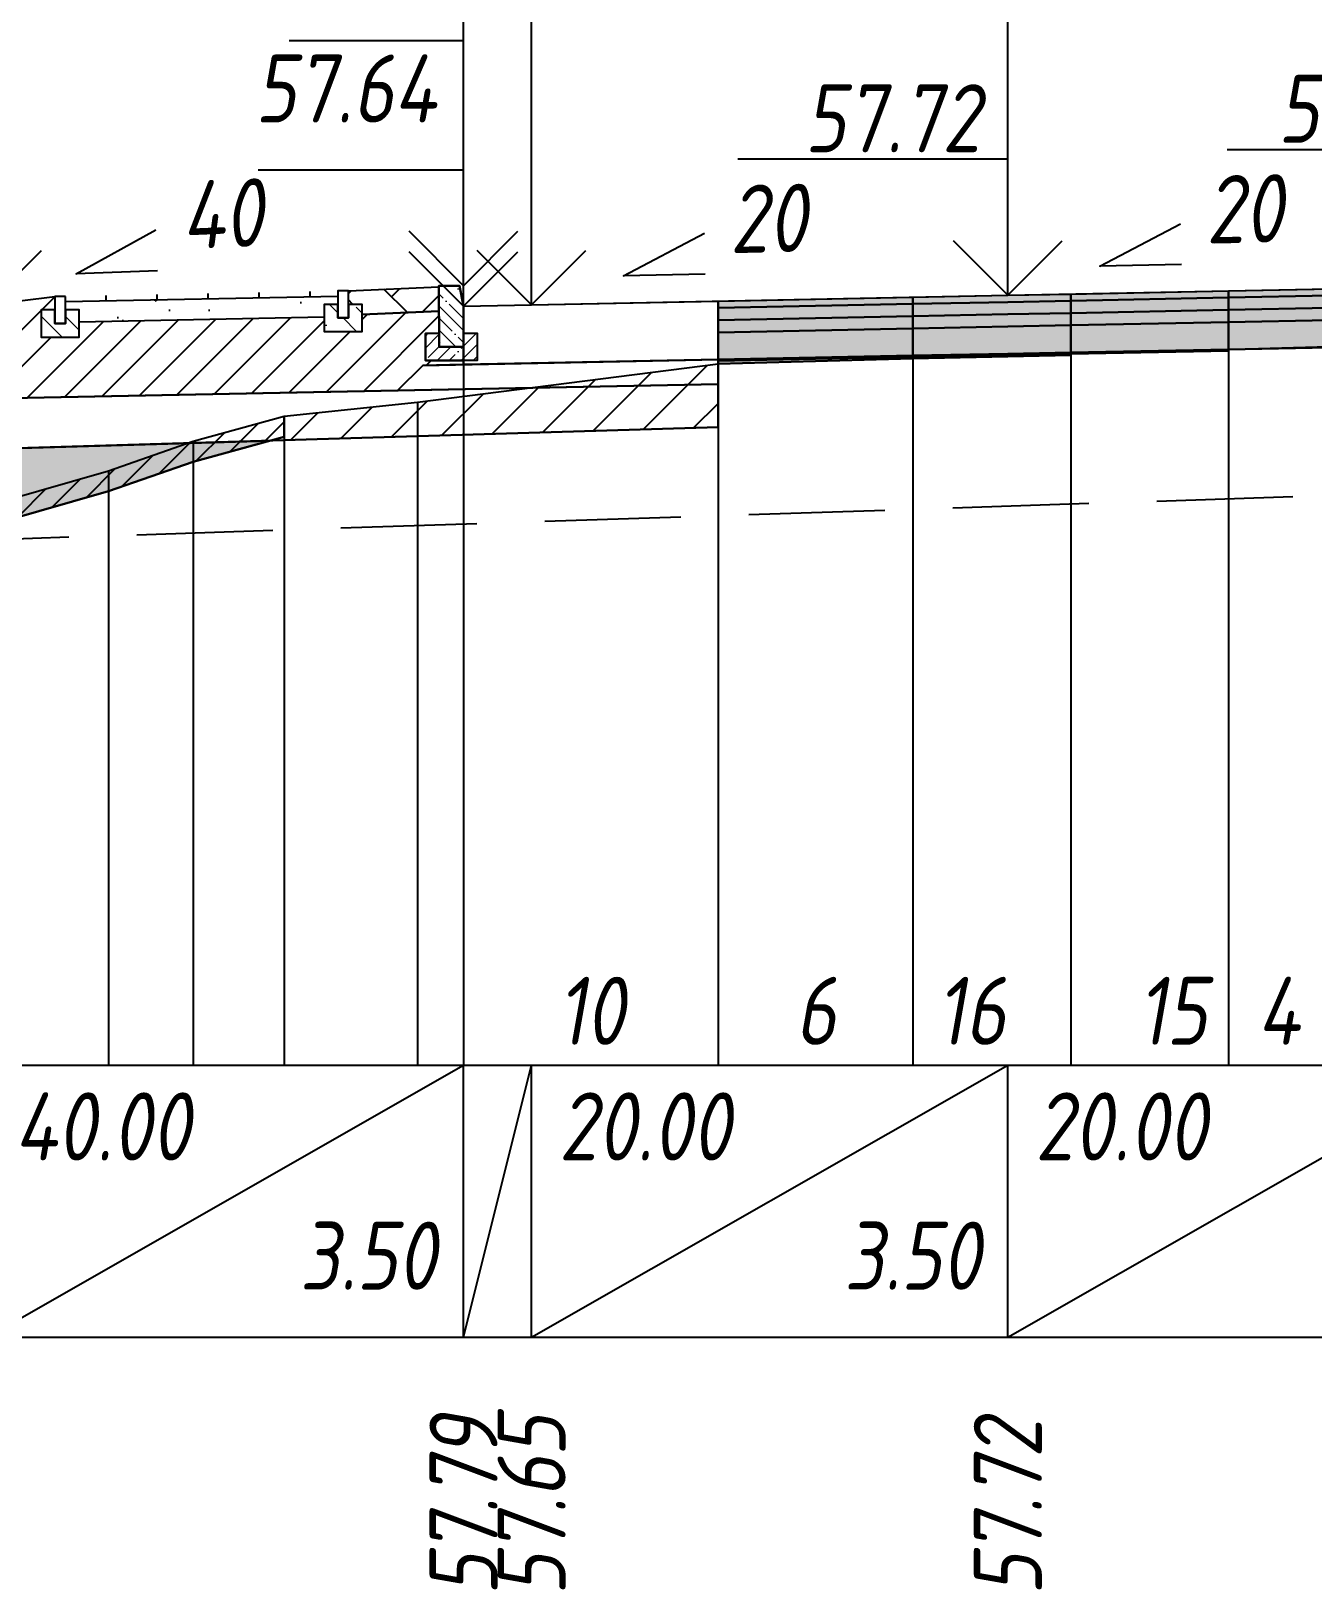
# Model space of a CAD drawing. Extents: x -717 to 1451, y -133302 to 233.
# Drawn here: x 117.5 to 164.6, y -73659.3 to -73602 of the extents above; entities that cross this region are included whole.
import ezdxf
from ezdxf.enums import TextEntityAlignment as Align

# ---------------------------------------------------------------- set-up
doc = ezdxf.new("R2010")
doc.units = 0
doc.linetypes.add('штриховая', pattern=[0.75, 0.5, -0.25])
for name, color, linetype in [('Интерполированный поперечник', 2, 'Continuous'), ('КОД_399', 252, 'Continuous'), ('Код_514', 1, 'Continuous'), ('Контур_0', 7, 'Continuous'), ('Контур_2660', 7, 'Continuous'), ('Контур_400', 7, 'Continuous'), ('Контур_508', 7, 'Continuous'), ('Контур_512', 7, 'Continuous'), ('Контур_513', 7, 'Continuous'), ('Красный поперечник', 1, 'Continuous'), ('Объём_2501', 7, 'Continuous'), ('Объём_2650', 7, 'Continuous'), ('Объём_2660', 7, 'Continuous'), ('Объём_2753', 7, 'Continuous'), ('Откосы', 7, 'Continuous'), ('Отметки покрытия', 7, 'Continuous'), ('Слои выравнивания', 7, 'Continuous'), ('Таблица', 7, 'Continuous'), ('Уклоны проезжей части', 7, 'Continuous'), ('Черный поперечник', 3, 'Continuous')]:
    doc.layers.add(name, color=color, linetype=linetype)
for name, color, linetype, true_color in [('Контур_2540', 2, 'Continuous', 0xffff00), ('Контур_2570', 7, 'Continuous', 0x80ff00), ('Контур_2725', 7, 'Continuous', 0x323232), ('Контур_2760', 7, 'Continuous', 0x323232), ('Контур_2761', 7, 'Continuous', 0x323232), ('Контур_2762', 7, 'Continuous', 0x323232), ('Контур_2763', 7, 'Continuous', 0x323232), ('Контур_2764', 7, 'Continuous', 0x323232), ('Контур_2765', 7, 'Continuous', 0x323232), ('Контур_402', 7, 'Continuous', 0xff6464), ('Объём_2500', 7, 'Continuous', 0xc0c0c0), ('Объём_2520', 7, 'Continuous', 0x80ffff), ('Объём_2540', 2, 'Continuous', 0xffff00), ('Объём_2563', 7, 'Continuous', 0xff8000), ('Объём_2570', 7, 'Continuous', 0x80ff00), ('Объём_2600', 7, 'Continuous', 0x808000), ('Объём_2746', 2, 'Continuous', 0xffff00)]:
    doc.layers.add(name, color=color, linetype=linetype, true_color=true_color)
doc.styles.get("Standard").update_dxf_attribs({"font": 'txt', "height": 2.5})
doc.styles.add('М', font='romand.shx', dxfattribs={"width": 0.8, "oblique": 10, "height": 2.5})
doc.dimstyles.get("Standard").update_dxf_attribs({"dimtxt": 0.18, "dimasz": 0.18, "dimexe": 0.18, "dimexo": 0.0625, "dimgap": 0.09, "dimtad": 0, "dimtih": 1, "dimtoh": 1, "dimdec": 4, "dimzin": 0, "dimdsep": 46, "dimtxsty": 'Standard', "dimcen": 0.09, "dimadec": 0, "dimazin": 0, "dimtfac": 1, "dimtdec": 4, "dimtofl": 0, "dimtmove": 0, "dimatfit": 3, "dimfxl": 1, "dimtolj": 1, "dimtzin": 0, "dimarcsym": 0})

# ---------------------------------------------------------------- blocks, each defined once
blk = doc.blocks.new('_Oblique')
at = {"color": 0, "linetype": 'ByBlock', "lineweight": -2}
blk.add_line((-0.5, -0.5), (0.5, 0.5), dxfattribs=at)
blk = doc.blocks.new('*D3483')
at = {"color": 0, "lineweight": -2, "transparency": 16777216}
for p, q in [((115.903, -73612.051), (115.903, -73587.618)), ((133.403, -73612.101), (133.403, -73587.618)), ((115.903, -73587.798), (133.403, -73587.798))]:
    blk.add_line(p, q, dxfattribs=at)
at = {"layer": 'Defpoints', "color": 0, "transparency": 16777216}
for p in [(133.403, -73587.798), (115.903, -73612.113), (133.403, -73612.163)]:
    blk.add_point(p, dxfattribs=at)
at = {"color": 0, "lineweight": -2, "transparency": 16777216, "rotation": 180}
blk.add_blockref('_Oblique', (115.903, -73587.798), dxfattribs=at)
at = {"color": 0, "lineweight": -2, "transparency": 16777216}
blk.add_blockref('_Oblique', (133.403, -73587.798), dxfattribs=at)
at = {"color": 0, "transparency": 16777216, "insert": (124.653, -73586.458), "char_height": 2.5, "width": 9.58333, "attachment_point": 5, "style": 'М'}
blk.add_mtext('\\A1;3.50', dxfattribs=at)
blk = doc.blocks.new('*D3485')
at = {"color": 0, "lineweight": -2, "transparency": 16777216}
for p, q in [((133.403, -73612.101), (133.403, -73587.618)), ((153.403, -73611.701), (153.403, -73587.618)), ((133.403, -73587.798), (153.403, -73587.798))]:
    blk.add_line(p, q, dxfattribs=at)
at = {"layer": 'Defpoints', "color": 0, "transparency": 16777216}
for p in [(153.403, -73587.798), (153.403, -73611.763), (133.403, -73612.163)]:
    blk.add_point(p, dxfattribs=at)
at = {"color": 0, "lineweight": -2, "transparency": 16777216, "rotation": 180}
blk.add_blockref('_Oblique', (133.403, -73587.798), dxfattribs=at)
at = {"color": 0, "lineweight": -2, "transparency": 16777216}
blk.add_blockref('_Oblique', (153.403, -73587.798), dxfattribs=at)
at = {"color": 0, "transparency": 16777216, "insert": (143.403, -73586.458), "char_height": 2.5, "width": 9.16667, "attachment_point": 5, "style": 'М'}
blk.add_mtext('\\A1;4.00', dxfattribs=at)
blk = doc.blocks.new('*D3488')
at = {"color": 0, "lineweight": -2, "transparency": 16777216}
for p, q in [((115.903, -73612.801), (115.903, -73583.618)), ((153.403, -73611.701), (153.403, -73583.618)), ((115.903, -73583.798), (153.403, -73583.798))]:
    blk.add_line(p, q, dxfattribs=at)
at = {"layer": 'Defpoints', "color": 0, "transparency": 16777216}
for p in [(153.403, -73583.798), (153.403, -73611.763), (115.903, -73612.863)]:
    blk.add_point(p, dxfattribs=at)
at = {"color": 0, "lineweight": -2, "transparency": 16777216, "rotation": 180}
blk.add_blockref('_Oblique', (115.903, -73583.798), dxfattribs=at)
at = {"color": 0, "lineweight": -2, "transparency": 16777216}
blk.add_blockref('_Oblique', (153.403, -73583.798), dxfattribs=at)
at = {"color": 0, "transparency": 16777216, "insert": (145.215, -73582.458), "char_height": 2.5, "width": 9.58333, "attachment_point": 5, "style": 'М'}
blk.add_mtext('\\A1;7.50', dxfattribs=at)
blk = doc.blocks.new('*D3489')
at = {"color": 0, "lineweight": -2, "transparency": 16777216}
for p, q in [((115.903, -73612.801), (115.903, -73575.618)), ((283.403, -73612.721), (283.403, -73575.618)), ((115.903, -73575.798), (283.403, -73575.798))]:
    blk.add_line(p, q, dxfattribs=at)
at = {"layer": 'Defpoints', "color": 0, "transparency": 16777216}
for p in [(283.403, -73575.798), (115.903, -73612.863), (283.403, -73612.783)]:
    blk.add_point(p, dxfattribs=at)
at = {"color": 0, "lineweight": -2, "transparency": 16777216, "rotation": 180}
blk.add_blockref('_Oblique', (115.903, -73575.798), dxfattribs=at)
at = {"color": 0, "lineweight": -2, "transparency": 16777216}
blk.add_blockref('_Oblique', (283.403, -73575.798), dxfattribs=at)
at = {"color": 0, "transparency": 16777216, "insert": (199.653, -73574.458), "char_height": 2.5, "width": 12.08333, "attachment_point": 5, "style": 'М'}
blk.add_mtext('\\A1;33.50', dxfattribs=at)
blk = doc.blocks.new('БР100.30.18')
at = {"linetype": 'Continuous', "lineweight": 13}
h = blk.add_hatch(dxfattribs=at)
h.set_pattern_fill('ANSI35', scale=5)
h.set_pattern_definition([(45, (-1504.996, -4799.2297), (-0.88388348, 0.88388348), []), (45, (-1504.1121, -4799.2297), (-0.88388348, 0.88388348), [1.5625, -0.3125, 0, -0.3125])])
h.paths.add_polyline_path([(0.3, 3.47), (1.8, 3.47), (1.8, -1.03), (0, -1.03), (0, 1.97)])
h = blk.add_hatch(dxfattribs=at)
h.set_pattern_fill('ANSI35', scale=5, angle=90)
h.set_pattern_definition([(135, (-1504.996, -4800.7297), (-0.88388348, -0.88388348), []), (135, (-1504.996, -4799.8458), (-0.88388348, -0.88388348), [1.5625, -0.3125, 0, -0.3125])])
h.paths.add_polyline_path([(-1, -0.03), (0, -0.03), (0, -1.03), (1.8, -1.03), (1.8, -0.03), (2.8, -0.03), (2.8, -2.03), (-1, -2.03)])
at = {"color": 7, "lineweight": 30}
blk.add_lwpolyline([(1.8, -1.03), (0, -1.03), (0, 1.97), (0.3, 3.47), (1.8, 3.47)], close=True, dxfattribs=at)
at = {"linetype": 'Continuous'}
blk.add_lwpolyline([(0, -0.03), (-1, -0.03), (-1, -2.03), (2.8, -2.03), (2.8, -0.03), (1.8, -0.03)], dxfattribs=at)

msp = doc.modelspace()

# ---------------------------------------------------------------- hatches: boundary and pattern name
at = {"linetype": 'Continuous'}
h = msp.add_hatch(dxfattribs=at)
h.set_pattern_fill('ANSI31', color=256, scale=15, angle=45, style=0)
h.set_pattern_definition([(90, (-1756.6018, -78565.1666), (-1.875, 3e-16), [])])
h.paths.add_polyline_path([(118.786, -73611.742), (128.781, -73611.536), (128.781, -73611.736), (118.786, -73611.934)])
h = msp.add_hatch(dxfattribs=at)
h.set_pattern_fill('AR-HBONE', color=253, scale=0.3)
h.set_pattern_definition([(45, (-144.1656, -79417.385), (0, 1.69705627), [3.6, -1.2]), (135, (-143.317, -79416.5365), (1e-16, 1.69705627), [3.6, -1.2])])
h.paths.add_polyline_path([(128.781, -73611.536), (128.781, -73612.536), (128.781, -73612.536)])
h.paths.add_polyline_path([(132.502, -73611.387), (129.181, -73611.536), (129.181, -73612.036), (129.681, -73612.036), (129.681, -73612.414), (132.503, -73612.288)])
at = {"linetype": 'Continuous', "lineweight": 13}
h = msp.add_hatch(dxfattribs=at)
h.set_pattern_fill('ANSI35', scale=5, angle=90)
h.set_pattern_definition([(135, (-1702.1608, -7884.1136), (-0.883883476, -0.883883476), []), (135, (-1702.1608, -7883.2297), (-0.883883476, -0.883883476), [1.5625, -0.3125, 0, -0.3125])])
h.paths.add_polyline_path([(119.286, -73612.242), (118.786, -73612.242), (118.786, -73612.742), (118.386, -73612.742), (118.386, -73612.242), (117.886, -73612.242), (117.886, -73613.242), (119.286, -73613.242)])
h = msp.add_hatch(dxfattribs=at)
h.set_pattern_fill('ANSI35', scale=5, angle=90)
h.set_pattern_definition([(135, (-1712.5563, -7883.9075), (-0.883883476, -0.883883476), []), (135, (-1712.5563, -7883.0236), (-0.883883476, -0.883883476), [1.5625, -0.3125, 0, -0.3125])])
h.paths.add_polyline_path([(129.681, -73612.036), (129.182, -73612.036), (129.181, -73612.536), (128.781, -73612.536), (128.781, -73612.036), (128.281, -73612.036), (128.281, -73613.036), (129.681, -73613.036)])
at = {"layer": 'КОД_399'}
h = msp.add_hatch(dxfattribs=at)
h.set_pattern_fill('AR-CONC', scale=0.7, angle=45, style=0)
h.set_pattern_definition([(95, (-1756.6837, -78565.2558), (3.860864, 3.2396496), [0.525, -5.775]), (40, (-1756.684, -78565.256), (-4.409945, 3.036377), [0.42, -4.62]), (145.45144, (-1756.362, -78564.986), (-0.549081, 6.2760265), [0.4461813, -4.907995]), (91.1842, (-1757.674, -78564.266), (6.101854, 4.4632964), [0.7875, -8.6625]), (141.63564, (-1757.165, -78563.894), (-0.1953, 9.447982), [0.669272, -7.361996]), (36.18416, (-1757.674, -78564.266), (-0.1953, 9.447982), [0.63, -6.93]), (66, (-1756.9312, -78564.0183), (4.947401, 0.9616773), [0.525, -5.775]), (11, (-1756.931, -78564.0183), (-2.38496, 4.793659), [0.42, -4.62]), (116.45144, (-1756.519, -78563.938), (2.562441, 5.7553363), [0.4461813, -4.907995]), (82.5, (-1756.6837, -78565.2558), (-1.5875523, 1.7079287), [0, -4.564, 0, -4.69, 0, -4.6375]), (52.5, (-1756.6837, -78565.2558), (-0.6501106, 3.2543661), [0, -2.674, 0, -4.459, 0, -1.7675]), (12.5, (-1757.7875, -78566.3596), (2.7539272, 2.5306453), [0, -1.75, 0, -5.46, 0, -7.245]), (2.5, (-1758.2825, -78566.8545), (2.3911299, 3.3821186), [0, -2.275, 0, -3.626, 0, -5.145])])
h.paths.add_polyline_path([(119.286, -73612.242), (118.786, -73612.242), (118.786, -73611.934), (128.781, -73611.736), (128.781, -73612.036), (128.281, -73612.036), (128.281, -73612.496), (119.286, -73612.674)])
at = {"layer": 'Объём_2563'}
h = msp.add_hatch(dxfattribs=at)
h.set_pattern_fill('ANSI31', color=256, scale=0.3)
h.paths.add_polyline_path([(130.984, -73615.199), (110.567, -73615.607), (115.903, -73612.051), (118.386, -73611.742), (118.386, -73612.242), (117.886, -73612.242), (117.886, -73613.242), (119.286, -73613.242), (119.286, -73612.682), (128.281, -73612.498), (128.281, -73613.036), (129.681, -73613.036), (129.681, -73612.414), (132.503, -73612.288), (132.503, -73613.102), (132.003, -73613.102), (132.004, -73614.102), (133.405, -73614.101), (133.403, -73614.251), (131.903, -73614.281)])
h.paths.add_polyline_path([(268.321, -73615.119), (267.403, -73614.201), (265.903, -73614.171), (265.903, -73614.021), (267.301, -73614.022), (267.302, -73613.022), (266.802, -73613.022), (266.802, -73612.208), (269.624, -73612.334), (269.624, -73612.956), (271.024, -73612.956), (271.024, -73612.417), (280.019, -73612.596), (280.019, -73613.162), (281.419, -73613.162), (281.419, -73612.162), (280.919, -73612.162), (280.919, -73611.662), (283.403, -73611.971), (288.738, -73615.527)])
at = {"layer": 'Объём_2570'}
h = msp.add_hatch(dxfattribs=at)
h.set_pattern_fill('ANSI31', color=256, scale=0.2)
h.paths.add_polyline_path([(126.814, -73616.899), (123.472, -73617.819), (120.365, -73618.905), (113.902, -73620.75), (109.129, -73620.196), (108.274, -73620.007), (105, -73620.069), (105, -73619.319), (108.274, -73619.257), (109.129, -73619.446), (113.902, -73620), (120.365, -73618.155), (123.472, -73617.069), (126.814, -73616.149)])
h.paths.add_polyline_path([(295.036, -73614.675), (268.474, -73615.541), (266.815, -73615.625), (246.168, -73615.465), (240.181, -73614.051), (238.193, -73613.56), (234.631, -73614.467), (226.41, -73617.032), (224.514, -73616.646), (219.594, -73615.757), (219.594, -73615.007), (224.514, -73615.896), (226.41, -73616.282), (234.631, -73613.717), (238.193, -73612.81), (240.181, -73613.301), (246.168, -73614.715), (266.815, -73614.875), (268.474, -73614.791), (295.036, -73613.925)])
at = {"layer": 'Объём_2600'}
h = msp.add_hatch(dxfattribs=at)
h.set_pattern_fill('ANSI31', color=6, scale=0.4)
h.paths.add_polyline_path([(142.762, -73616.552), (126.275, -73617.047), (126.814, -73616.899), (126.814, -73616.149), (131.719, -73615.629), (142.762, -73614.225)])
h.paths.add_polyline_path([(209.187, -73613.988), (212.282, -73614.247), (219.594, -73615.007), (219.594, -73615.324), (201.653, -73614.786), (201.653, -73613.836)])
h.paths.add_polyline_path([(291.685, -73616.159), (291.676, -73616.159), (291.676, -73617.486), (230.807, -73615.66), (234.631, -73614.467), (238.193, -73613.56), (240.181, -73614.051), (246.168, -73615.465), (266.815, -73615.625), (268.474, -73615.541), (293.853, -73614.713)])
h = msp.add_hatch(dxfattribs=at)
h.set_pattern_fill('HONEY', color=5, scale=0.3)
h.paths.add_polyline_path([(123.472, -73617.819), (120.365, -73618.905), (113.902, -73620.75), (109.129, -73620.196), (108.274, -73620.007), (105, -73620.069), (105, -73619.319), (107.566, -73617.608), (126.275, -73617.047)])
h.paths.add_polyline_path([(226.41, -73617.032), (224.514, -73616.646), (219.594, -73615.757), (219.594, -73615.324), (230.807, -73615.66)])
at = {"layer": 'Слои выравнивания'}
for color, points in [(2, [(142.762, -73611.914), (149.917, -73611.77), (149.917, -73612.02), (142.762, -73612.164)]), (2, [(149.917, -73611.77), (153.403, -73611.701), (155.716, -73611.655), (155.716, -73611.905), (153.403, -73611.951), (149.917, -73612.02)]), (2, [(155.716, -73611.655), (161.515, -73611.539), (161.515, -73611.789), (155.716, -73611.905)]), (3, [(155.716, -73611.905), (161.515, -73611.789), (161.515, -73612.239), (155.716, -73612.355)]), (2, [(161.515, -73611.539), (165.197, -73611.465), (170.903, -73611.351), (175.001, -73611.269), (177.376, -73611.221), (177.376, -73611.471), (175.001, -73611.519), (170.903, -73611.601), (165.197, -73611.715), (161.515, -73611.789)]), (3, [(161.515, -73611.789), (165.197, -73611.715), (170.903, -73611.601), (175.001, -73611.519), (177.376, -73611.471), (177.376, -73611.921), (175.001, -73611.969), (170.903, -73612.051), (165.197, -73612.165), (161.515, -73612.239)]), (3, [(142.762, -73612.164), (149.917, -73612.02), (149.917, -73612.47), (142.762, -73612.614)]), (3, [(149.917, -73612.02), (153.403, -73611.951), (155.716, -73611.905), (155.716, -73612.355), (153.403, -73612.401), (149.917, -73612.47)]), (4, [(149.917, -73612.47), (153.403, -73612.401), (155.716, -73612.355), (155.716, -73612.805), (153.403, -73612.851), (149.917, -73612.92)]), (4, [(155.716, -73612.355), (161.515, -73612.239), (161.515, -73612.689), (155.716, -73612.805)]), (4, [(161.515, -73612.239), (165.197, -73612.165), (170.903, -73612.051), (175.001, -73611.969), (177.376, -73611.921), (177.376, -73612.371), (175.001, -73612.419), (170.903, -73612.501), (165.197, -73612.615), (161.515, -73612.689)]), (4, [(142.762, -73612.614), (149.917, -73612.47), (149.917, -73612.92), (142.762, -73613.064)]), (5, [(142.762, -73613.064), (149.917, -73612.92), (149.917, -73613.92), (142.762, -73614.064)]), (5, [(149.917, -73612.92), (153.403, -73612.851), (155.716, -73612.805), (155.716, -73613.805), (153.403, -73613.851), (149.917, -73613.92)]), (5, [(155.716, -73612.805), (161.515, -73612.689), (161.515, -73613.689), (155.716, -73613.805)]), (5, [(161.515, -73612.689), (165.197, -73612.615), (170.903, -73612.501), (175.001, -73612.419), (177.376, -73612.371), (177.376, -73613.371), (175.001, -73613.419), (170.903, -73613.501), (165.197, -73613.615), (161.515, -73613.689)]), (7, [(142.762, -73614.064), (149.917, -73613.92), (149.917, -73613.97), (142.762, -73614.114)]), (6, [(142.762, -73614.114), (149.917, -73613.97), (149.917, -73614.02), (142.762, -73614.225)]), (7, [(149.917, -73613.92), (153.403, -73613.851), (155.716, -73613.805), (155.716, -73613.855), (153.403, -73613.901), (149.917, -73613.97)]), (6, [(149.917, -73613.97), (153.403, -73613.901), (155.716, -73613.855), (155.716, -73613.905), (153.403, -73613.951), (149.917, -73614.02)]), (7, [(155.716, -73613.805), (161.515, -73613.689), (161.515, -73613.739), (155.716, -73613.855)])]:
    msp.add_hatch(color=color, dxfattribs=at).paths.add_polyline_path(points)

# ---------------------------------------------------------------- linework, layer by layer
for points in [[(118.786, -73611.742), (118.386, -73611.742), (118.386, -73612.742), (118.786, -73612.742), (118.786, -73611.742)], [(118.786, -73611.934), (128.781, -73611.736)], [(129.181, -73611.536), (128.781, -73611.536), (128.781, -73612.536), (129.181, -73612.536), (129.181, -73611.536)], [(129.181, -73611.536), (132.502, -73611.387), (132.503, -73612.288), (129.681, -73612.414), (129.681, -73612.036), (129.181, -73612.036), (129.181, -73611.536)], [(118.386, -73612.242), (117.886, -73612.242), (117.886, -73613.242), (119.286, -73613.242), (119.286, -73612.242), (118.786, -73612.242), (118.786, -73612.742), (118.386, -73612.742), (118.386, -73612.242)], [(128.781, -73612.036), (128.281, -73612.036), (128.281, -73613.036), (129.681, -73613.036), (129.681, -73612.036), (129.181, -73612.036), (129.181, -73612.536), (128.781, -73612.536), (128.781, -73612.036)]]:
    msp.add_lwpolyline(points)
at = {"layer": 'Интерполированный поперечник', "linetype": 'штриховая', "ltscale": 10, "flags": 128}
msp.add_lwpolyline([(113.902, -73620.75), (226.41, -73617.032)], dxfattribs=at)
at = {"layer": 'Код_514'}
for p, q in [((115.903, -73650), (133.403, -73640)), ((133.403, -73650), (133.403, -73640)), ((133.403, -73650), (133.403, -73640)), ((133.403, -73650), (135.903, -73640)), ((135.903, -73650), (135.903, -73640)), ((135.903, -73650), (153.403, -73640)), ((153.403, -73650), (153.403, -73640)), ((153.403, -73650), (170.903, -73640))]:
    msp.add_line(p, q, dxfattribs=at)
at = {"layer": 'Контур_0', "color": 250, "flags": 128}
for points in [[(135.903, -73614.201), (133.403, -73614.251), (133.403, -73612.101), (142.762, -73611.914), (142.762, -73614.064), (135.903, -73614.201), (135.903, -73614.201)], [(131.903, -73614.281), (142.762, -73614.064), (142.762, -73614.964), (130.984, -73615.199), (131.903, -73614.281), (131.903, -73614.281)]]:
    msp.add_lwpolyline(points, dxfattribs=at)
at = {"layer": 'Контур_0', "flags": 128}
msp.add_lwpolyline([(110.567, -73615.607), (130.984, -73615.199), (131.903, -73614.281), (133.403, -73614.251)], dxfattribs=at)
at = {"layer": 'Контур_2540', "flags": 128}
msp.add_lwpolyline([(142.762, -73616.552), (107.566, -73617.608), (110.567, -73615.607), (142.762, -73614.964), (142.762, -73616.552), (142.762, -73616.552)], dxfattribs=at)
at = {"layer": 'Контур_2570', "flags": 128}
msp.add_lwpolyline([(80, -73620.525), (98.548, -73620.193), (108.274, -73620.007), (109.129, -73620.196), (113.902, -73620.75), (113.902, -73620.75), (120.365, -73618.905), (123.472, -73617.819), (126.814, -73616.899), (126.814, -73616.149), (131.719, -73615.629), (142.762, -73614.225), (165.197, -73613.583), (175.001, -73613.331), (185.014, -73613.501), (201.653, -73613.836), (209.187, -73613.988), (212.282, -73614.247), (219.594, -73615.007)], dxfattribs=at)
at = {"layer": 'Контур_2660', "flags": 128}
msp.add_lwpolyline([(107.566, -73617.608), (142.762, -73616.552)], dxfattribs=at)
at = {"layer": 'Контур_2725', "flags": 128}
msp.add_lwpolyline([(142.762, -73614.225), (149.917, -73614.02), (153.403, -73613.951), (155.716, -73613.905), (155.716, -73613.855), (161.515, -73613.739), (161.515, -73613.689), (165.197, -73613.615), (170.903, -73613.501), (175.001, -73613.419), (177.376, -73613.371), (177.376, -73613.421), (178.73, -73613.394), (178.73, -73613.444), (180.084, -73613.417), (185.014, -73613.501), (201.653, -73613.836)], dxfattribs=at)
at = {"layer": 'Контур_2760', "flags": 128}
msp.add_lwpolyline([(142.762, -73611.914), (149.917, -73611.77), (153.403, -73611.701), (155.716, -73611.655), (161.515, -73611.539), (165.197, -73611.465), (170.903, -73611.351), (175.001, -73611.269), (177.376, -73611.221), (178.73, -73611.194), (180.084, -73611.167), (185.014, -73611.069), (201.653, -73610.736)], dxfattribs=at)
at = {"layer": 'Контур_2761', "flags": 128}
msp.add_lwpolyline([(142.762, -73612.164), (149.917, -73612.02), (153.403, -73611.951), (155.716, -73611.905), (161.515, -73611.789), (165.197, -73611.715), (170.903, -73611.601), (175.001, -73611.519), (177.376, -73611.471), (178.73, -73611.444), (180.084, -73611.417), (185.014, -73611.319), (201.653, -73610.986)], dxfattribs=at)
at = {"layer": 'Контур_2762', "flags": 128}
msp.add_lwpolyline([(142.762, -73612.614), (149.917, -73612.47), (153.403, -73612.401), (155.716, -73612.355), (161.515, -73612.239), (165.197, -73612.165), (170.903, -73612.051), (175.001, -73611.969), (177.376, -73611.921), (178.73, -73611.894), (180.084, -73611.867), (185.014, -73611.769), (201.653, -73611.436)], dxfattribs=at)
at = {"layer": 'Контур_2763', "flags": 128}
msp.add_lwpolyline([(142.762, -73613.064), (149.917, -73612.92), (153.403, -73612.851), (155.716, -73612.805), (161.515, -73612.689), (165.197, -73612.615), (170.903, -73612.501), (175.001, -73612.419), (177.376, -73612.371), (178.73, -73612.344), (180.084, -73612.317), (185.014, -73612.219), (201.653, -73611.886)], dxfattribs=at)
at = {"layer": 'Контур_2764', "flags": 128}
msp.add_lwpolyline([(142.762, -73614.064), (149.917, -73613.92), (153.403, -73613.851), (155.716, -73613.805), (161.515, -73613.689)], dxfattribs=at)
at = {"layer": 'Контур_2765', "flags": 128}
msp.add_lwpolyline([(142.762, -73614.114), (149.917, -73613.97), (153.403, -73613.901), (155.716, -73613.855)], dxfattribs=at)
at = {"layer": 'Контур_400', "flags": 128}
msp.add_lwpolyline([(133.403, -73612.101), (135.903, -73612.051), (135.903, -73612.051), (153.403, -73611.701), (153.403, -73611.701), (153.403, -73611.701), (153.403, -73611.701), (170.903, -73611.351), (201.653, -73610.736)], dxfattribs=at)
at = {"layer": 'Контур_402', "flags": 128}
msp.add_lwpolyline([(107.566, -73617.608), (142.762, -73616.552), (142.762, -73614.225), (149.917, -73614.02), (155.716, -73613.905), (155.716, -73613.855), (161.515, -73613.739), (161.515, -73613.689), (177.376, -73613.371), (177.376, -73613.421), (178.73, -73613.394), (178.73, -73613.444), (180.084, -73613.417), (185.014, -73613.501), (201.653, -73613.836), (201.653, -73614.786), (291.676, -73617.486)], dxfattribs=at)
at = {"layer": 'Контур_508', "flags": 128}
msp.add_lwpolyline([(105, -73619.319), (107.566, -73617.608), (142.762, -73616.552), (142.762, -73614.225), (149.917, -73614.02), (155.716, -73613.905), (155.716, -73613.855), (161.515, -73613.739), (161.515, -73613.689), (177.376, -73613.371), (177.376, -73613.421), (178.73, -73613.394), (178.73, -73613.444), (180.084, -73613.417), (185.014, -73613.501), (201.653, -73613.836), (201.653, -73614.786), (291.676, -73617.486), (291.676, -73616.159), (291.685, -73616.159), (295.036, -73613.925)], dxfattribs=at)
at = {"layer": 'Контур_512', "flags": 128}
msp.add_lwpolyline([(105, -73619.319), (107.566, -73617.608), (142.762, -73616.552)], dxfattribs=at)
at = {"layer": 'Контур_513', "flags": 128}
msp.add_lwpolyline([(105, -73619.319), (107.566, -73617.608), (142.762, -73616.552), (142.762, -73614.225), (149.917, -73614.02), (155.716, -73613.905), (155.716, -73613.855), (161.515, -73613.739), (161.515, -73613.689), (177.376, -73613.371), (177.376, -73613.421), (178.73, -73613.394), (178.73, -73613.444), (180.084, -73613.417), (185.014, -73613.501), (201.653, -73613.836), (201.653, -73614.786), (291.676, -73617.486), (291.676, -73616.159), (291.685, -73616.159), (295.036, -73613.925)], dxfattribs=at)
at = {"layer": 'Красный поперечник'}
for p, q in [((135.903, -73612.051), (153.403, -73611.701)), ((153.403, -73611.701), (170.903, -73611.351)), ((133.403, -73612.101), (135.903, -73612.051)), ((142.762, -73616.552), (142.762, -73640))]:
    msp.add_line(p, q, dxfattribs=at)
at = {"layer": 'Объём_2500', "color": 250, "flags": 128}
msp.add_lwpolyline([(135.903, -73614.201), (133.403, -73614.251), (133.403, -73612.101), (142.762, -73611.914), (142.762, -73614.064), (135.903, -73614.201), (135.903, -73614.201)], dxfattribs=at)
msp.add_lwpolyline([(135.903, -73614.201), (133.403, -73614.251), (133.403, -73612.101), (142.762, -73611.914), (142.762, -73614.064), (135.903, -73614.201), (135.903, -73614.201)], dxfattribs=at)
at = {"layer": 'Объём_2501', "flags": 128}
for points in [[(133.403, -73612.101), (135.903, -73612.051), (135.903, -73612.051), (153.403, -73611.701), (153.403, -73611.701), (153.403, -73611.701), (153.403, -73611.701), (170.903, -73611.351), (201.653, -73610.736)], [(133.403, -73612.101), (135.903, -73612.051), (135.903, -73612.051), (153.403, -73611.701)]]:
    msp.add_lwpolyline(points, dxfattribs=at)
at = {"layer": 'Объём_2520', "color": 250, "flags": 128}
msp.add_lwpolyline([(131.903, -73614.281), (142.762, -73614.064), (142.762, -73614.964), (130.984, -73615.199), (131.903, -73614.281), (131.903, -73614.281)], dxfattribs=at)
msp.add_lwpolyline([(131.903, -73614.281), (142.762, -73614.064), (142.762, -73614.964), (130.984, -73615.199), (131.903, -73614.281), (131.903, -73614.281)], dxfattribs=at)
at = {"layer": 'Объём_2540', "flags": 128}
msp.add_lwpolyline([(142.762, -73616.552), (107.566, -73617.608), (110.567, -73615.607), (142.762, -73614.964), (142.762, -73616.552), (142.762, -73616.552)], dxfattribs=at)
msp.add_lwpolyline([(142.762, -73616.552), (107.566, -73617.608), (110.567, -73615.607), (142.762, -73614.964), (142.762, -73616.552), (142.762, -73616.552)], dxfattribs=at)
at = {"layer": 'Объём_2563', "flags": 128}
msp.add_lwpolyline([(130.984, -73615.199), (110.567, -73615.607), (115.903, -73612.051), (118.386, -73611.742), (118.386, -73612.242), (117.886, -73612.242), (117.886, -73613.242), (119.286, -73613.242), (119.286, -73612.682), (128.281, -73612.498), (128.281, -73613.036), (129.681, -73613.036), (129.681, -73612.414), (132.503, -73612.288), (132.503, -73613.102), (132.003, -73613.102), (132.004, -73614.102), (133.405, -73614.101), (133.403, -73614.251), (131.903, -73614.281), (130.984, -73615.199), (130.984, -73615.199)], dxfattribs=at)
at = {"layer": 'Объём_2570', "flags": 128}
msp.add_lwpolyline([(126.814, -73616.899), (123.472, -73617.819), (120.365, -73618.905), (113.902, -73620.75), (109.129, -73620.196), (108.274, -73620.007), (105, -73620.069), (105, -73619.319), (108.274, -73619.257), (109.129, -73619.446), (113.902, -73620), (120.365, -73618.155), (123.472, -73617.069), (126.814, -73616.149), (126.814, -73616.899), (126.814, -73616.899)], dxfattribs=at)
msp.add_lwpolyline([(126.814, -73616.899), (123.472, -73617.819), (120.365, -73618.905), (113.902, -73620.75), (109.129, -73620.196), (108.274, -73620.007), (105, -73620.069), (105, -73619.319), (108.274, -73619.257), (109.129, -73619.446), (113.902, -73620), (120.365, -73618.155), (123.472, -73617.069), (126.814, -73616.149), (126.814, -73616.899), (126.814, -73616.899)], dxfattribs=at)
at = {"layer": 'Объём_2600', "flags": 128}
msp.add_lwpolyline([(123.472, -73617.819), (120.365, -73618.905), (113.902, -73620.75), (109.129, -73620.196), (108.274, -73620.007), (105, -73620.069), (105, -73619.319), (107.566, -73617.608), (126.275, -73617.047), (123.472, -73617.819), (123.472, -73617.819)], dxfattribs=at)
msp.add_lwpolyline([(123.472, -73617.819), (120.365, -73618.905), (113.902, -73620.75), (109.129, -73620.196), (108.274, -73620.007), (105, -73620.069), (105, -73619.319), (107.566, -73617.608), (126.275, -73617.047), (123.472, -73617.819), (123.472, -73617.819)], dxfattribs=at)
at = {"layer": 'Объём_2650', "flags": 128}
msp.add_lwpolyline([(142.762, -73616.552), (126.275, -73617.047), (126.814, -73616.899), (126.814, -73616.149), (131.719, -73615.629), (142.762, -73614.225), (142.762, -73616.552), (142.762, -73616.552)], dxfattribs=at)
at = {"layer": 'Объём_2650', "color": 6, "flags": 128}
msp.add_lwpolyline([(142.762, -73616.552), (126.275, -73617.047), (126.814, -73616.899), (126.814, -73616.149), (131.719, -73615.629), (142.762, -73614.225), (142.762, -73616.552), (142.762, -73616.552)], dxfattribs=at)
at = {"layer": 'Объём_2660', "flags": 128}
msp.add_lwpolyline([(107.566, -73617.608), (142.762, -73616.552)], dxfattribs=at)
msp.add_lwpolyline([(107.566, -73617.608), (142.762, -73616.552)], dxfattribs=at)
at = {"layer": 'Объём_2746', "flags": 128}
msp.add_lwpolyline([(126.814, -73616.899), (126.814, -73616.149), (131.719, -73615.629), (142.762, -73614.225), (142.762, -73616.552), (126.275, -73617.047), (126.814, -73616.899), (126.814, -73616.899)], dxfattribs=at)
msp.add_lwpolyline([(126.814, -73616.899), (126.814, -73616.149), (131.719, -73615.629), (142.762, -73614.225), (142.762, -73616.552), (126.275, -73617.047), (126.814, -73616.899), (126.814, -73616.899)], dxfattribs=at)
at = {"layer": 'Объём_2753', "flags": 128}
msp.add_lwpolyline([(142.762, -73611.914), (142.762, -73611.914)], dxfattribs=at)
msp.add_lwpolyline([(142.762, -73611.914), (142.762, -73611.914)], dxfattribs=at)
at = {"layer": 'Откосы', "color": 1, "flags": 128}
for points in [[(122.165, -73610.799), (119.167, -73610.919), (122.105, -73609.301)], [(142.283, -73610.923), (139.284, -73610.983), (142.253, -73609.423)], [(159.783, -73610.573), (156.784, -73610.633), (159.753, -73609.073)]]:
    msp.add_lwpolyline(points, dxfattribs=at)
at = {"layer": 'Отметки покрытия', "color": 1}
for p, q in [((135.903, -73612.051), (135.903, -73598.351)), ((133.403, -73602.351), (127.003, -73602.351)), ((133.403, -73611.351), (133.403, -73602.351)), ((170.903, -73606.351), (161.464, -73606.351)), ((133.403, -73607.101), (125.853, -73607.101)), ((133.403, -73612.101), (133.403, -73607.101)), ((153.403, -73606.701), (143.481, -73606.701)), ((153.403, -73611.701), (153.403, -73606.701)), ((133.403, -73611.351), (131.403, -73609.351)), ((133.403, -73611.351), (135.403, -73609.351)), ((115.903, -73612.051), (117.903, -73610.051)), ((135.903, -73612.051), (133.903, -73610.051)), ((135.903, -73612.051), (137.903, -73610.051)), ((153.403, -73611.701), (151.403, -73609.701)), ((153.403, -73611.701), (155.403, -73609.701)), ((133.403, -73612.101), (131.403, -73610.101)), ((133.403, -73612.101), (135.403, -73610.101))]:
    msp.add_line(p, q, dxfattribs=at)
at = {"layer": 'Слои выравнивания'}
for p, q in [((149.917, -73611.77), (149.917, -73640)), ((155.716, -73611.655), (155.716, -73640)), ((155.716, -73611.655), (155.716, -73640)), ((161.515, -73611.539), (161.515, -73640)), ((161.515, -73611.539), (161.515, -73640)), ((133.403, -73612.101), (133.403, -73640)), ((142.762, -73611.914), (142.762, -73640))]:
    msp.add_line(p, q, dxfattribs=at)
at = {"layer": 'Слои выравнивания', "color": 2, "flags": 128}
for points in [[(142.762, -73611.914), (149.917, -73611.77), (149.917, -73612.02), (142.762, -73612.164)], [(149.917, -73611.77), (153.403, -73611.701), (155.716, -73611.655), (155.716, -73611.905), (153.403, -73611.951), (149.917, -73612.02)], [(155.716, -73611.655), (161.515, -73611.539), (161.515, -73611.789), (155.716, -73611.905)], [(155.716, -73611.655), (155.716, -73611.905)], [(161.515, -73611.539), (165.197, -73611.465), (170.903, -73611.351), (175.001, -73611.269), (177.376, -73611.221), (177.376, -73611.471), (175.001, -73611.519), (170.903, -73611.601), (165.197, -73611.715), (161.515, -73611.789)], [(161.515, -73611.539), (161.515, -73611.789)]]:
    msp.add_lwpolyline(points, close=True, dxfattribs=at)
at = {"layer": 'Слои выравнивания', "color": 3, "flags": 128}
for points in [[(155.716, -73611.905), (161.515, -73611.789), (161.515, -73612.239), (155.716, -73612.355)], [(161.515, -73611.789), (165.197, -73611.715), (170.903, -73611.601), (175.001, -73611.519), (177.376, -73611.471), (177.376, -73611.921), (175.001, -73611.969), (170.903, -73612.051), (165.197, -73612.165), (161.515, -73612.239)], [(161.515, -73611.789), (161.515, -73612.239)], [(142.762, -73612.164), (149.917, -73612.02), (149.917, -73612.47), (142.762, -73612.614)], [(149.917, -73612.02), (153.403, -73611.951), (155.716, -73611.905), (155.716, -73612.355), (153.403, -73612.401), (149.917, -73612.47)], [(155.716, -73611.905), (155.716, -73612.355)]]:
    msp.add_lwpolyline(points, close=True, dxfattribs=at)
at = {"layer": 'Слои выравнивания', "color": 4, "flags": 128}
for points in [[(149.917, -73612.47), (153.403, -73612.401), (155.716, -73612.355), (155.716, -73612.805), (153.403, -73612.851), (149.917, -73612.92)], [(155.716, -73612.355), (161.515, -73612.239), (161.515, -73612.689), (155.716, -73612.805)], [(155.716, -73612.355), (155.716, -73612.805)], [(161.515, -73612.239), (165.197, -73612.165), (170.903, -73612.051), (175.001, -73611.969), (177.376, -73611.921), (177.376, -73612.371), (175.001, -73612.419), (170.903, -73612.501), (165.197, -73612.615), (161.515, -73612.689)], [(161.515, -73612.239), (161.515, -73612.689)], [(142.762, -73612.614), (149.917, -73612.47), (149.917, -73612.92), (142.762, -73613.064)]]:
    msp.add_lwpolyline(points, close=True, dxfattribs=at)
at = {"layer": 'Слои выравнивания', "color": 5, "flags": 128}
for points in [[(142.762, -73613.064), (149.917, -73612.92), (149.917, -73613.92), (142.762, -73614.064)], [(149.917, -73612.92), (153.403, -73612.851), (155.716, -73612.805), (155.716, -73613.805), (153.403, -73613.851), (149.917, -73613.92)], [(155.716, -73612.805), (161.515, -73612.689), (161.515, -73613.689), (155.716, -73613.805)], [(155.716, -73612.805), (155.716, -73613.805)], [(161.515, -73612.689), (165.197, -73612.615), (170.903, -73612.501), (175.001, -73612.419), (177.376, -73612.371), (177.376, -73613.371), (175.001, -73613.419), (170.903, -73613.501), (165.197, -73613.615), (161.515, -73613.689)], [(161.515, -73612.689), (161.515, -73613.689)]]:
    msp.add_lwpolyline(points, close=True, dxfattribs=at)
at = {"layer": 'Слои выравнивания', "color": 7, "flags": 128}
for points in [[(142.762, -73614.064), (149.917, -73613.92), (149.917, -73613.97), (142.762, -73614.114)], [(149.917, -73613.92), (153.403, -73613.851), (155.716, -73613.805), (155.716, -73613.855), (153.403, -73613.901), (149.917, -73613.97)], [(155.716, -73613.805), (161.515, -73613.689), (161.515, -73613.739), (155.716, -73613.855)], [(155.716, -73613.805), (155.716, -73613.855)]]:
    msp.add_lwpolyline(points, close=True, dxfattribs=at)
at = {"layer": 'Слои выравнивания', "color": 6, "flags": 128}
for points in [[(142.762, -73614.114), (149.917, -73613.97), (149.917, -73614.02), (142.762, -73614.225)], [(149.917, -73613.97), (153.403, -73613.901), (155.716, -73613.855), (155.716, -73613.905), (153.403, -73613.951), (149.917, -73614.02)]]:
    msp.add_lwpolyline(points, close=True, dxfattribs=at)
at = {"layer": 'Таблица'}
for p, q in [((80, -73640), (320.036, -73640)), ((80, -73650), (320.036, -73650))]:
    msp.add_line(p, q, dxfattribs=at)
at = {"layer": 'Уклоны проезжей части', "color": 1, "flags": 128}
for points in [[(122.165, -73610.799), (119.167, -73610.919), (122.105, -73609.301)], [(142.283, -73610.923), (139.284, -73610.983), (142.253, -73609.423)], [(159.783, -73610.573), (156.784, -73610.633), (159.753, -73609.073)]]:
    msp.add_lwpolyline(points, dxfattribs=at)
at = {"layer": 'Черный поперечник', "color": 7}
for p, q in [((142.762, -73614.225), (142.762, -73640)), ((131.719, -73615.629), (131.719, -73640)), ((126.814, -73616.149), (126.814, -73640)), ((123.472, -73617.069), (123.472, -73640)), ((120.365, -73618.155), (120.365, -73640))]:
    msp.add_line(p, q, dxfattribs=at)
at = {"layer": 'Черный поперечник', "flags": 128}
msp.add_lwpolyline([(80, -73619.775), (98.548, -73619.443), (108.274, -73619.257), (109.129, -73619.446), (113.902, -73620), (120.365, -73618.155), (123.472, -73617.069), (126.814, -73616.149), (131.719, -73615.629), (142.762, -73614.225), (165.197, -73613.583), (175.001, -73613.331), (185.014, -73613.501), (201.653, -73613.836), (209.187, -73613.988), (212.282, -73614.247), (219.594, -73615.007)], dxfattribs=at)

# ---------------------------------------------------------------- block references
at = {"lineweight": 18, "xscale": -0.5, "yscale": 0.5, "zscale": 0.5, "rotation": 0.05553677703885818}
msp.add_blockref('БР100.30.18', (133.403, -73613.084), dxfattribs=at)

# ---------------------------------------------------------------- texts
at = {"layer": 'Код_514', "style": 'М', "oblique": 10, "width": 0.8}
for s, p in [('40.00', (116.903, -73641)), ('20.00', (136.903, -73641)), ('20.00', (154.403, -73641))]:
    msp.add_text(s, height=2.5, dxfattribs=at).set_placement(p, align=Align.TOP_LEFT)
for p in [(132.403, -73649), (152.403, -73649)]:
    msp.add_text('3.50', height=2.5, dxfattribs=at).set_placement(p, align=Align.BOTTOM_RIGHT)
for s, p in [('57.79', (133.403, -73659.482)), ('57.65', (135.903, -73659.482)), ('57.72', (153.403, -73659.482))]:
    msp.add_text(s, height=2.5, rotation=90, dxfattribs=at).set_placement(p, align=Align.MIDDLE_LEFT)
at = {"layer": 'Откосы', "color": 1, "style": 'М', "oblique": 10, "width": 0.8}
for s, rotation, p in [('40', 2.2906, (124.613, -73610.702)), ('20', 1.1458, (144.633, -73610.876)), ('20', 1.1458, (162.133, -73610.526))]:
    msp.add_text(s, height=2.5, rotation=rotation, dxfattribs=at).set_placement(p, align=Align.BOTTOM_CENTER)
at = {"layer": 'Отметки покрытия', "color": 1, "style": 'М', "oblique": 10, "width": 0.8}
for s, p in [('57.64', (132.403, -73606.101)), ('57.79', (169.903, -73606.846)), ('57.72', (152.403, -73607.196))]:
    msp.add_text(s, height=2.5, dxfattribs=at).set_placement(p, align=Align.BOTTOM_RIGHT)
at = {"layer": 'Слои выравнивания', "style": 'М', "oblique": 10, "width": 0.8}
for s, p in [('10', (138.082, -73640)), ('6', (146.339, -73640)), ('16', (152.05, -73640)), ('15', (159.449, -73640)), ('4', (163.348, -73640))]:
    msp.add_text(s, height=2.5, dxfattribs=at).set_placement(p, align=Align.BOTTOM_CENTER)
at = {"layer": 'Уклоны проезжей части', "color": 1, "style": 'М', "oblique": 10, "width": 0.8}
for s, rotation, p in [('40', 2.2906, (124.613, -73610.702)), ('20', 1.1458, (144.633, -73610.876)), ('20', 1.1458, (162.133, -73610.526))]:
    msp.add_text(s, height=2.5, rotation=rotation, dxfattribs=at).set_placement(p, align=Align.BOTTOM_CENTER)

# ---------------------------------------------------------------- dimensions: what is measured, and where the dimension line sits
at = {"color": 5}
for base, p1, p2, picture, middle in [((283.403, -73575.798), (115.903, -73612.863), (283.403, -73612.783), '*D3489', (199.653, -73574.458)), ((133.403, -73587.798), (115.903, -73612.113), (133.403, -73612.163), '*D3483', (124.653, -73586.458)), ((153.403, -73587.798), (133.403, -73612.163), (153.403, -73611.763), '*D3485', (143.403, -73586.458))]:
    dim = msp.add_linear_dim(base=base, p1=p1, p2=p2, angle=180, dimstyle='Standard', override={"dimtxt": 2.5, "dimasz": 1, "dimtad": 1, "dimdec": 2, "dimlfac": 0.2, "dimtxsty": 'М', "dimblk1": 'Oblique', "dimblk2": 'Oblique', "dimsah": 1}, dxfattribs=at)
    dim.commit()
    dim.dimension.update_dxf_attribs({"geometry": picture, "text_midpoint": middle})
dim = msp.add_linear_dim(base=(153.403, -73583.798), p1=(115.903, -73612.863), p2=(153.403, -73611.763), angle=180, dimstyle='Standard', override={"dimtxt": 2.5, "dimasz": 1, "dimtad": 1, "dimdec": 2, "dimlfac": 0.2, "dimtxsty": 'М', "dimblk1": 'Oblique', "dimblk2": 'Oblique', "dimsah": 1}, dxfattribs=at)
dim.commit()
dim.dimension.update_dxf_attribs({"geometry": '*D3488', "text_midpoint": (145.215, -73583.798), "dimtype": 160})

doc.saveas('drawing.dxf')
